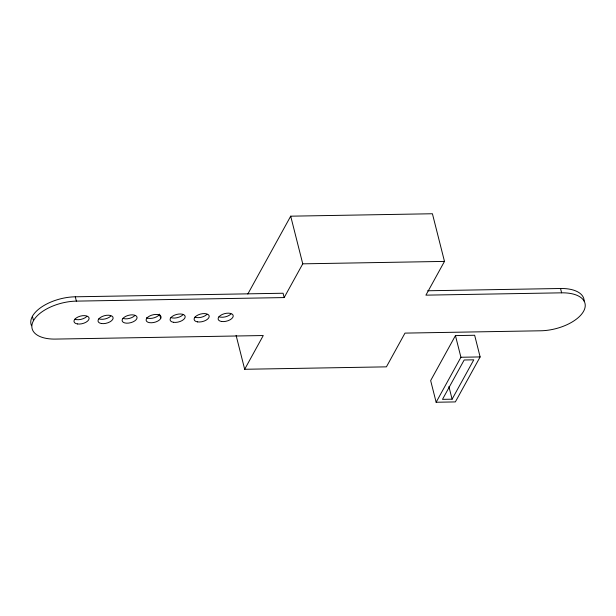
<?xml version="1.0" encoding="UTF-8"?>
<svg xmlns="http://www.w3.org/2000/svg" width="616" height="616" viewBox="0 0 616 616"><rect width="100%" height="100%" fill="white"/><g stroke="black" fill="none" stroke-linecap="round" stroke-linejoin="round"><path stroke-width="0.92" d="M247.832 294.001L290.698 216.178L432.424 213.752L444.483 261.407L425.902 295.149L561.623 292.831A34.866 17.487 -14.2 0 1 583.598 311.257A34.866 17.487 -14.2 0 1 540.717 330.784L404.989 333.11L386.409 366.851L244.675 369.277L236.097 335.366M244.675 369.277L263.263 335.535L55.471 339.085A34.866 17.487 -14.2 0 1 33.495 320.659L32.402 316.324M33.495 320.659A34.866 17.487 -14.2 0 1 76.384 301.124L284.168 297.574L302.756 263.833L290.698 216.178M455.44 335.597L430.653 380.588L436.136 402.248L455.355 401.917L480.133 356.934L474.651 335.266L455.44 335.597L460.922 357.257L436.136 402.248M452.098 399.191L473.781 359.829L464.171 359.99L442.488 399.353L452.098 399.191L448.902 386.555M302.756 263.833L444.483 261.407M31.516 325.741A34.866 17.487 -14.2 0 1 75.283 296.796L283.075 293.239L284.168 297.574M427.673 290.767L560.529 288.496A34.866 17.487 -14.2 0 1 584.145 301.085M460.922 357.257L480.133 356.934M560.529 288.496L561.623 292.831M159.583 314.152L160.676 318.487M75.283 296.796L76.384 301.124M134.996 315.415A7.661 3.842 -14.2 0 1 123.223 318.464M110.826 316.07A7.746 3.889 -14.2 0 1 98.853 318.811M86.802 316.478A7.746 3.889 -14.2 0 1 74.829 319.219M230.938 314.014A7.746 3.889 -14.2 0 1 218.957 316.755M159.39 314.553A7.669 3.842 -14.2 0 1 146.5 317.74M206.914 314.422A7.746 3.889 -14.2 0 1 194.941 317.163M182.89 314.838A7.746 3.889 -14.2 0 1 170.917 317.579M146.731 318.326L146.192 319.419A7.669 3.842 -14.2 0 0 151.559 322.769A7.669 3.842 -14.2 0 0 160.483 318.88L161.015 317.794A7.669 3.842 -14.2 0 0 155.656 314.437A7.669 3.842 -14.2 0 0 146.731 318.326M123.077 318.287L122.338 319.373A7.661 3.842 -14.2 0 0 126.757 323.184A7.661 3.842 -14.2 0 0 136.097 319.75L136.829 318.657A7.661 3.842 -14.2 0 0 132.409 314.845A7.661 3.842 -14.2 0 0 123.077 318.287M221.56 321.483A7.746 3.889 -14.2 0 0 233.233 316.162A7.746 3.889 -14.2 0 0 222.222 314.476A7.746 3.889 -14.2 0 0 221.56 321.483M77.431 323.947A7.746 3.889 -14.2 0 0 89.104 318.626A7.746 3.889 -14.2 0 0 78.086 316.94A7.746 3.889 -14.2 0 0 77.431 323.947M101.455 323.531A7.746 3.889 -14.2 0 0 113.128 318.218A7.746 3.889 -14.2 0 0 102.11 316.532A7.746 3.889 -14.2 0 0 101.455 323.531M197.544 321.891A7.746 3.889 -14.2 0 0 209.209 316.57A7.746 3.889 -14.2 0 0 198.198 314.892A7.746 3.889 -14.2 0 0 197.544 321.891M173.519 322.299A7.746 3.889 -14.2 0 0 185.193 316.986A7.746 3.889 -14.2 0 0 174.174 315.3A7.746 3.889 -14.2 0 0 173.519 322.299"/></g></svg>
